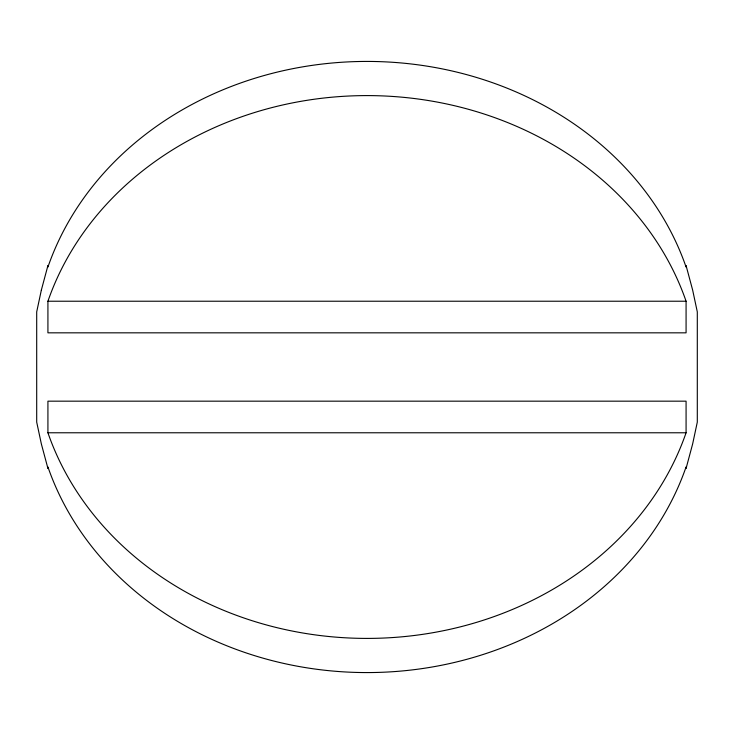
<?xml version="1.0" encoding="UTF-8"?>
<svg xmlns="http://www.w3.org/2000/svg" width="734" height="734" viewBox="0 0 734 734"><rect width="100%" height="100%" fill="white"/><g stroke="black" fill="none" stroke-linecap="round" stroke-linejoin="round"><path stroke-width="1.1" d="M47.921 301.224L686.079 301.224L686.079 332.832L47.921 332.832L47.921 301.224A333.117 288.49 0 0 1 367 95.594A333.117 288.49 0 0 1 686.079 301.224M47.921 432.776L686.079 432.776L686.079 401.168L47.921 401.168L47.921 432.776A333.117 288.49 0 0 0 367 638.406A333.117 288.49 0 0 0 686.079 432.776M41.343 290.104L36.7 311.886L36.7 422.114L41.343 443.896L47.921 468.411L47.921 466.943A333.117 288.49 0 0 0 367 672.573A333.117 288.49 0 0 0 686.079 466.943L686.079 468.411L692.657 443.896L697.3 422.114L697.3 311.886L692.657 290.104L686.079 265.589L686.079 267.057A333.117 288.49 0 0 0 367 61.427A333.117 288.49 0 0 0 47.921 267.057L47.921 265.589L41.343 290.104"/></g></svg>
